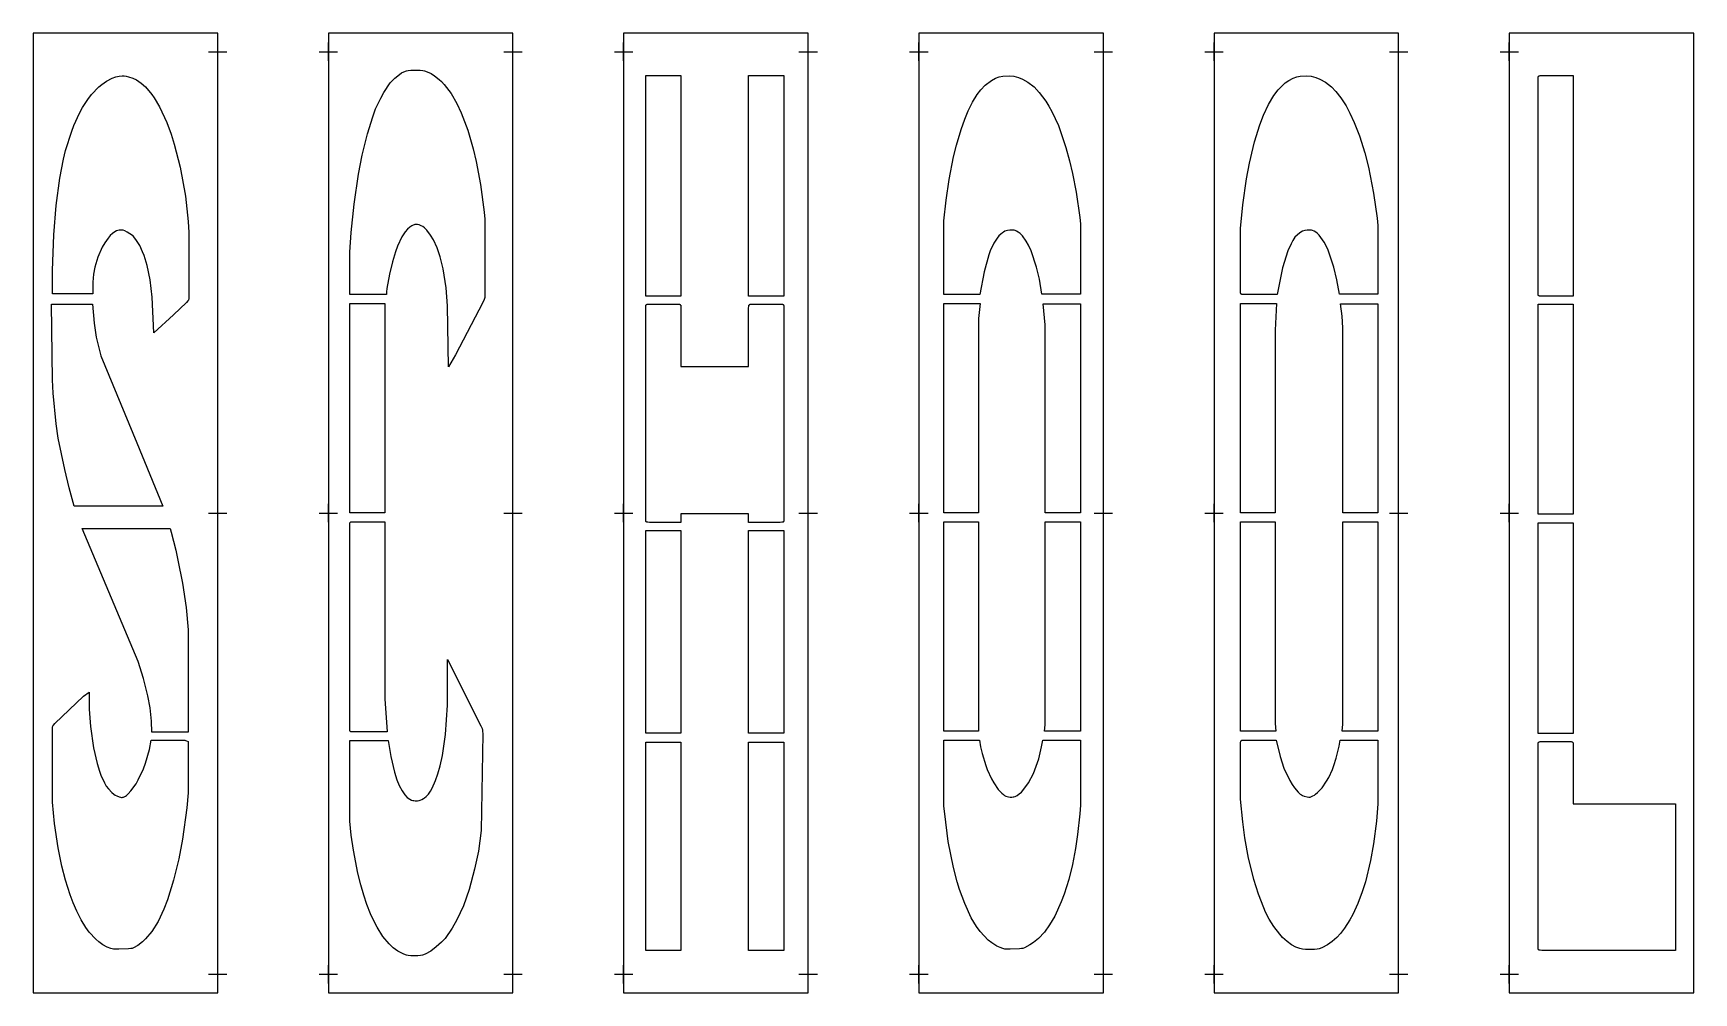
# Model space of a CAD drawing. Header units: inches. Extents: x 0 to 180, y 0 to 104.
import ezdxf

# ---------------------------------------------------------------- set-up
doc = ezdxf.new("R2010")
doc.units = ezdxf.units.IN
doc.header["$MEASUREMENT"] = 0
doc.layers.add('CUT', color=1, linetype='Continuous')
doc.layers.add('REG', color=5, linetype='Continuous')

msp = doc.modelspace()

# ---------------------------------------------------------------- linework, layer by layer
at = {"layer": 'CUT'}
for points in [[(0, 0), (20, 0), (20, 104), (0, 104)], [(32, 0), (52, 0), (52, 104), (32, 104)], [(64, 0), (84, 0), (84, 104), (64, 104)], [(96, 0), (116, 0), (116, 104), (96, 104)], [(128, 0), (148, 0), (148, 104), (128, 104)], [(160, 0), (180, 0), (180, 104), (160, 104)], [(16.85, 75.1), (16.84, 75.08), (16.83, 75.06), (16.76, 74.99), (16.61, 74.83), (15.2, 73.46), (13.09, 71.53), (12.91, 75.4), (12.67, 77.28), (12.36, 78.82), (12.02, 79.9), (11.86, 80.32), (11.55, 80.99), (11.21, 81.53), (10.92, 81.92), (10.82, 82.03), (10.78, 82.06), (10.18, 82.43), (9.92, 82.57), (9.74, 82.64), (9.63, 82.67), (9.55, 82.67), (9.45, 82.67), (9.32, 82.66), (9.18, 82.62), (9.04, 82.57), (8.84, 82.46), (8.58, 82.28), (8.35, 82.06), (8.11, 81.78), (7.75, 81.28), (7.49, 80.82), (7.02, 79.73), (6.69, 78.64), (6.53, 77.88), (6.45, 77.02), (6.45, 75.74), (2.08, 75.74), (2.08, 78.3), (2.24, 82.15), (2.48, 85.31), (2.87, 88.3), (3.27, 90.35), (3.51, 91.29), (4.17, 93.39), (4.41, 93.99), (5.03, 95.34), (5.35, 95.94), (5.93, 96.83), (6.31, 97.34), (7.11, 98.18), (7.43, 98.43), (7.93, 98.79), (8.56, 99.13), (8.96, 99.27), (9.3, 99.34), (9.63, 99.37), (9.85, 99.37), (10.08, 99.34), (10.34, 99.27), (10.8, 99.12), (11.2, 98.93), (11.69, 98.6), (12.17, 98.19), (12.87, 97.34), (13.11, 97), (13.69, 96.03), (14.48, 94.33), (14.95, 93.05), (15.29, 91.97), (15.93, 89.49), (16.49, 86.33), (16.81, 83.6), (16.88, 82.4), (16.88, 75.41), (16.87, 75.19), (16.85, 75.12)], [(48.88, 75.14), (48.73, 74.8), (45.77, 69.13), (45, 67.83), (44.91, 74.46), (44.76, 76.42), (44.44, 78.47), (44.12, 79.76), (43.78, 80.75), (43.39, 81.59), (43.06, 82.13), (42.67, 82.65), (42.42, 82.9), (42.22, 83.04), (42.04, 83.14), (41.82, 83.23), (41.67, 83.26), (41.57, 83.27), (41.47, 83.27), (41.38, 83.26), (41.28, 83.23), (41.18, 83.2), (41.04, 83.12), (40.82, 82.97), (40.58, 82.75), (40.33, 82.47), (39.97, 81.93), (39.5, 80.92), (39.26, 80.32), (38.93, 79.24), (38.61, 77.88), (38.33, 76.33), (38.29, 75.98), (38.29, 75.67), (34.32, 75.67), (34.32, 80.27), (34.48, 82.4), (34.79, 85.48), (35.27, 88.72), (35.67, 90.77), (36.23, 93.08), (36.8, 94.93), (37.12, 95.79), (37.67, 96.97), (37.99, 97.57), (38.71, 98.62), (39.19, 99.13), (39.69, 99.52), (39.93, 99.69), (40.16, 99.81), (40.46, 99.92), (40.65, 99.96), (40.94, 100), (41.94, 100), (42.23, 99.96), (42.42, 99.92), (42.72, 99.81), (43.12, 99.64), (43.51, 99.39), (44, 99), (44.27, 98.77), (44.56, 98.45), (45.29, 97.48), (45.93, 96.37), (46.4, 95.36), (47.11, 93.48), (47.69, 91.46), (48.01, 90.09), (48.49, 87.61), (48.89, 84.62), (48.97, 83.86), (48.97, 75.74), (48.94, 75.37)], [(70.21, 99.4), (70.21, 75.5), (66.4, 75.5), (66.4, 99.4)], [(81.36, 99.4), (81.36, 75.5), (77.55, 75.5), (77.55, 99.4)], [(109.34, 75.71), (109.08, 77.36), (108.76, 78.64), (108.18, 80.41), (107.89, 81.04), (107.65, 81.45), (107.23, 82.05), (106.98, 82.3), (106.78, 82.45), (106.6, 82.54), (106.44, 82.61), (106.32, 82.64), (106.2, 82.66), (106.07, 82.67), (105.87, 82.67), (105.6, 82.63), (105.33, 82.53), (105.17, 82.45), (105.05, 82.37), (104.87, 82.22), (104.68, 82.03), (104.49, 81.78), (104.13, 81.25), (103.74, 80.41), (103.58, 79.98), (103.09, 78.13), (102.61, 75.67), (98.72, 75.67), (98.72, 83.68), (98.96, 85.91), (99.27, 88.13), (99.75, 90.6), (100.07, 91.88), (100.57, 93.56), (100.97, 94.68), (101.36, 95.6), (101.83, 96.54), (102.33, 97.34), (102.71, 97.85), (103.19, 98.36), (103.86, 98.88), (104.32, 99.13), (104.72, 99.27), (105.1, 99.33), (105.78, 99.38), (106.28, 99.34), (106.8, 99.19), (107.24, 99.02), (107.83, 98.71), (108.49, 98.19), (109.05, 97.59), (109.75, 96.65), (110.09, 96.11), (110.41, 95.52), (111.12, 93.99), (111.44, 93.14), (111.93, 91.63), (112.33, 90.18), (112.65, 88.81), (113.05, 86.76), (113.45, 84.03), (113.52, 83.34), (113.52, 75.71)], [(141.32, 77.28), (141, 78.64), (140.34, 80.58), (139.95, 81.34), (139.59, 81.87), (139.41, 82.11), (139.22, 82.3), (139.02, 82.45), (138.84, 82.54), (138.68, 82.61), (138.56, 82.64), (138.44, 82.66), (138.31, 82.67), (138.1, 82.67), (137.84, 82.63), (137.57, 82.53), (137.39, 82.43), (137.26, 82.34), (137.03, 82.15), (136.77, 81.88), (136.53, 81.53), (136.34, 81.19), (135.98, 80.41), (135.41, 78.56), (134.85, 75.67), (131.29, 75.67), (131.09, 75.67), (131.03, 75.68), (131.01, 75.68), (131, 75.68), (130.99, 75.69), (130.98, 75.7), (130.95, 75.72), (130.91, 75.76), (130.9, 75.79), (130.89, 75.8), (130.89, 75.81), (130.88, 75.82), (130.88, 75.84), (130.88, 75.89), (130.88, 76.09), (130.88, 82.83), (131.12, 85.39), (131.51, 88.21), (131.83, 89.92), (132.23, 91.63), (132.39, 92.23), (132.97, 94.08), (133.36, 95.1), (133.91, 96.28), (134.49, 97.25), (134.95, 97.85), (135.43, 98.35), (135.72, 98.61), (136.1, 98.88), (136.56, 99.13), (136.96, 99.27), (137.34, 99.33), (138.02, 99.38), (138.52, 99.34), (139.04, 99.19), (139.48, 99.02), (140.07, 98.71), (140.73, 98.19), (141.21, 97.68), (141.75, 97), (142.31, 96.14), (142.73, 95.34), (143.2, 94.33), (143.75, 92.88), (144.33, 91.03), (144.73, 89.49), (145.29, 86.67), (145.68, 83.94), (145.76, 83.17), (145.76, 75.71), (141.58, 75.71)], [(163.12, 99.18), (163.13, 99.24), (163.13, 99.26), (163.13, 99.27), (163.13, 99.28), (163.14, 99.29), (163.16, 99.32), (163.18, 99.35), (163.2, 99.36), (163.22, 99.37), (163.23, 99.38), (163.24, 99.39), (163.25, 99.39), (163.27, 99.39), (163.33, 99.4), (163.53, 99.4), (166.93, 99.4), (166.93, 75.5), (163.53, 75.5), (163.33, 75.5), (163.27, 75.51), (163.25, 75.51), (163.24, 75.51), (163.23, 75.52), (163.22, 75.53), (163.2, 75.54), (163.18, 75.55), (163.16, 75.58), (163.14, 75.61), (163.13, 75.62), (163.13, 75.63), (163.13, 75.64), (163.13, 75.66), (163.12, 75.72), (163.12, 75.92), (163.12, 98.98)], [(3.43, 56.71), (2.71, 60.12), (2.48, 61.66), (2.16, 64.99), (2.08, 66.44), (2, 74.64), (6.44, 74.64), (6.61, 72.59), (6.84, 71.06), (7.34, 69.03), (11.25, 59.6), (14.06, 52.75), (4.45, 52.75), (3.91, 54.74)], [(38.13, 74.72), (38.13, 52.01), (34.32, 52.01), (34.32, 74.72)], [(70.21, 74.21), (70.21, 67.89), (77.55, 67.89), (77.55, 74.21), (77.56, 74.41), (77.56, 74.46), (77.56, 74.48), (77.56, 74.49), (77.56, 74.49), (77.57, 74.51), (77.59, 74.54), (77.63, 74.58), (77.65, 74.6), (77.67, 74.61), (77.68, 74.62), (77.69, 74.62), (77.71, 74.62), (77.76, 74.62), (77.96, 74.63), (80.96, 74.63), (81.16, 74.62), (81.21, 74.62), (81.23, 74.62), (81.24, 74.62), (81.25, 74.61), (81.26, 74.6), (81.28, 74.59), (81.3, 74.57), (81.32, 74.55), (81.34, 74.52), (81.35, 74.5), (81.35, 74.49), (81.35, 74.48), (81.36, 74.47), (81.36, 74.41), (81.36, 74.21), (81.36, 51.4), (81.36, 51.2), (81.36, 51.15), (81.35, 51.13), (81.35, 51.12), (81.35, 51.11), (81.34, 51.09), (81.32, 51.06), (81.28, 51.02), (81.25, 51), (81.24, 51), (81.24, 50.99), (81.23, 50.99), (81.22, 50.99), (81.21, 50.99), (81.15, 50.99), (80.96, 50.98), (77.55, 50.98), (77.55, 51.92), (70.21, 51.92), (70.21, 50.98), (66.81, 50.98), (66.61, 50.99), (66.55, 50.99), (66.53, 50.99), (66.52, 51), (66.52, 51), (66.5, 51.01), (66.48, 51.02), (66.47, 51.04), (66.44, 51.06), (66.42, 51.09), (66.41, 51.11), (66.41, 51.12), (66.41, 51.13), (66.41, 51.15), (66.4, 51.2), (66.4, 51.4), (66.4, 74.21), (66.4, 74.41), (66.41, 74.47), (66.41, 74.48), (66.41, 74.49), (66.41, 74.5), (66.42, 74.52), (66.44, 74.55), (66.48, 74.59), (66.51, 74.61), (66.52, 74.62), (66.53, 74.62), (66.53, 74.62), (66.54, 74.62), (66.55, 74.62), (66.61, 74.63), (66.81, 74.63), (69.8, 74.63), (70, 74.62), (70.06, 74.62), (70.07, 74.62), (70.08, 74.62), (70.09, 74.61), (70.11, 74.6), (70.13, 74.58), (70.17, 74.54), (70.19, 74.51), (70.2, 74.49), (70.2, 74.49), (70.2, 74.48), (70.2, 74.46), (70.21, 74.41)], [(102.63, 74.72), (102.45, 73.09), (102.45, 52.01), (98.72, 52.01), (98.72, 74.72)], [(109.71, 52.01), (109.71, 72.41), (109.49, 74.68), (113.52, 74.68), (113.52, 52.01)], [(134.77, 74.72), (134.61, 71.81), (134.61, 52.01), (130.88, 52.01), (130.88, 74.72)], [(141.95, 72.07), (141.87, 73.35), (141.71, 74.68), (145.76, 74.68), (145.76, 52.01), (141.95, 52.01)], [(166.93, 51.88), (163.12, 51.88), (163.12, 74.63), (166.93, 74.63)], [(34.33, 50.93), (34.34, 50.94), (34.36, 50.97), (34.38, 51), (34.4, 51.01), (34.42, 51.03), (34.43, 51.04), (34.44, 51.04), (34.45, 51.04), (34.47, 51.04), (34.53, 51.05), (34.73, 51.05), (38.1, 51.05), (38.13, 31.85), (38.37, 28.28), (34.51, 28.28), (34.42, 28.28), (34.42, 28.29), (34.4, 28.3), (34.38, 28.31), (34.36, 28.34), (34.34, 28.37), (34.33, 28.39), (34.33, 28.4), (34.33, 28.41), (34.33, 28.42), (34.32, 28.48), (34.32, 28.68), (34.32, 50.63), (34.32, 50.83), (34.33, 50.89), (34.33, 50.91), (34.33, 50.92)], [(102.45, 51.05), (102.45, 28.35), (98.72, 28.35), (98.72, 51.05)], [(113.52, 28.37), (109.63, 28.37), (109.71, 29.03), (109.71, 51.05), (113.52, 51.05)], [(134.61, 51.05), (134.61, 29.2), (134.7, 28.35), (130.88, 28.35), (130.88, 51.05)], [(145.76, 28.37), (141.87, 28.37), (141.95, 29.11), (141.95, 51.05), (145.76, 51.05)], [(166.93, 28.09), (163.12, 28.09), (163.12, 50.92), (166.93, 50.92)], [(16.81, 39.35), (16.81, 28.26), (12.85, 28.26), (12.83, 29.44), (12.67, 30.89), (12.44, 32.17), (11.96, 34.05), (11.38, 35.91), (5.3, 50.31), (14.86, 50.31), (14.97, 49.94), (15.45, 47.98), (15.69, 46.87), (16.17, 44.39), (16.57, 41.74)], [(70.21, 28.14), (66.4, 28.14), (66.4, 50.11), (70.21, 50.11)], [(81.36, 28.14), (77.55, 28.14), (77.55, 50.11), (81.36, 50.11)], [(40.16, 4.19), (39.54, 4.52), (39.03, 4.88), (38.57, 5.31), (37.91, 6.09), (37.27, 7.12), (36.96, 7.72), (36.57, 8.56), (36.17, 9.58), (35.83, 10.58), (35.51, 11.69), (35.19, 12.97), (34.72, 15.45), (34.48, 17.07), (34.32, 18.61), (34.32, 27.34), (34.48, 27.33), (38.49, 27.33), (38.77, 25.61), (39.16, 23.9), (39.42, 23.08), (39.66, 22.48), (39.99, 21.87), (40.29, 21.44), (40.55, 21.18), (40.81, 20.99), (41.01, 20.89), (41.14, 20.85), (41.26, 20.83), (41.4, 20.81), (41.64, 20.81), (41.84, 20.85), (41.96, 20.88), (42.12, 20.95), (42.3, 21.04), (42.43, 21.14), (42.58, 21.27), (42.83, 21.53), (43.06, 21.85), (43.24, 22.18), (43.62, 22.99), (43.87, 23.72), (44.12, 24.59), (44.36, 25.7), (44.68, 28), (44.91, 31.16), (44.91, 36.13), (48.52, 28.95), (48.65, 28.63), (48.69, 28.48), (48.71, 28.34), (48.72, 28.08), (48.57, 17.58), (48.25, 15.36), (47.85, 13.4), (47.27, 11.2), (46.64, 9.41), (45.93, 7.89), (45.43, 7), (44.64, 5.89), (44.25, 5.47), (43.69, 4.97), (43.11, 4.52), (42.48, 4.19), (42.19, 4.08), (41.99, 4.04), (41.7, 4), (40.94, 4), (40.65, 4.04), (40.46, 4.08)], [(9.85, 21.23), (9.99, 21.31), (10.11, 21.4), (10.28, 21.55), (10.59, 21.87), (11.15, 22.66), (11.39, 23.09), (11.94, 24.27), (12.18, 24.87), (12.6, 26.38), (12.8, 27.39), (16.09, 27.39), (16.31, 27.39), (16.43, 27.38), (16.52, 27.36), (16.63, 27.32), (16.81, 27.22), (16.81, 21.68), (16.65, 20.06), (16.17, 16.64), (15.77, 14.51), (15.21, 12.2), (14.56, 10.09), (14.16, 9.07), (13.53, 7.72), (12.87, 6.66), (12.17, 5.83), (11.84, 5.51), (11.35, 5.12), (10.88, 4.87), (10.72, 4.81), (10.58, 4.79), (10.34, 4.76), (9.27, 4.71), (8.91, 4.71), (8.69, 4.74), (8.43, 4.8), (8, 4.96), (7.54, 5.21), (7.1, 5.53), (6.78, 5.82), (6.07, 6.58), (5.69, 7.09), (5.19, 7.89), (4.72, 8.83), (4.33, 9.75), (4.01, 10.61), (3.51, 12.2), (3.11, 13.74), (2.71, 15.7), (2.32, 18.35), (2.08, 20.66), (2.08, 28.59), (2.09, 28.81), (2.11, 28.88), (2.11, 28.9), (2.12, 28.92), (2.13, 28.94), (2.2, 29.01), (2.35, 29.17), (5.44, 32.16), (6.05, 32.59), (6.05, 30.74), (6.21, 28.86), (6.53, 26.55), (6.92, 24.84), (7.18, 24.02), (7.34, 23.59), (7.73, 22.75), (7.92, 22.41), (8.16, 22.11), (8.53, 21.71), (8.75, 21.52), (8.89, 21.43), (9.07, 21.33), (9.3, 21.23), (9.47, 21.19), (9.57, 21.18), (9.66, 21.18), (9.72, 21.19), (9.77, 21.2)], [(66.4, 4.6), (66.4, 27.17), (70.21, 27.17), (70.21, 4.6)], [(81.36, 4.6), (77.55, 4.6), (77.55, 27.17), (81.36, 27.17)], [(107.11, 21.76), (107.38, 22.07), (107.87, 22.75), (108.42, 23.76), (109, 25.36), (109.31, 26.64), (109.43, 27.37), (113.52, 27.37), (113.52, 20.32), (113.45, 19.38), (113.21, 17.15), (112.97, 15.62), (112.65, 13.91), (112.25, 12.29), (111.75, 10.69), (111.44, 9.84), (110.73, 8.31), (110.15, 7.35), (109.61, 6.58), (108.97, 5.89), (108.41, 5.44), (108.03, 5.19), (107.44, 4.87), (107.28, 4.81), (107.14, 4.79), (106.9, 4.76), (105.91, 4.71), (105.55, 4.71), (105.33, 4.74), (105.12, 4.79), (104.83, 4.89), (104.46, 5.07), (103.91, 5.4), (103.51, 5.72), (102.63, 6.66), (102.25, 7.17), (101.67, 8.14), (100.97, 9.67), (100.41, 11.2), (100.16, 12.02), (99.75, 13.57), (99.19, 16.39), (98.8, 19.38), (98.72, 20.23), (98.72, 27.39), (102.57, 27.39), (102.69, 26.64), (102.85, 25.95), (103.26, 24.62), (103.42, 24.19), (103.89, 23.18), (104.13, 22.75), (104.61, 22.04), (104.98, 21.65), (105.17, 21.48), (105.29, 21.39), (105.43, 21.32), (105.58, 21.27), (105.73, 21.23), (105.9, 21.21), (106.07, 21.21), (106.21, 21.22), (106.31, 21.25), (106.45, 21.29), (106.64, 21.39), (106.86, 21.55)], [(138.69, 21.33), (138.87, 21.43), (139.01, 21.52), (139.22, 21.7), (139.71, 22.21), (140.19, 22.92), (140.43, 23.35), (140.82, 24.19), (140.98, 24.62), (141.24, 25.44), (141.55, 26.72), (141.67, 27.37), (145.76, 27.37), (145.76, 20.49), (145.61, 18.61), (145.29, 16.13), (144.97, 14.34), (144.41, 12.03), (144.07, 10.95), (143.6, 9.67), (143.05, 8.48), (142.73, 7.89), (142.15, 7), (141.69, 6.41), (141.29, 5.98), (140.81, 5.57), (140.31, 5.21), (139.68, 4.87), (139.38, 4.77), (139.19, 4.72), (138.9, 4.68), (137.9, 4.68), (137.57, 4.73), (137.31, 4.8), (136.88, 4.96), (136.41, 5.21), (135.91, 5.57), (135.43, 6), (135.12, 6.35), (134.49, 7.17), (133.99, 7.97), (133.59, 8.74), (133.13, 9.84), (132.81, 10.69), (132.31, 12.29), (132.15, 12.88), (131.75, 14.59), (131.35, 16.81), (131.12, 18.52), (130.88, 21), (130.88, 26.97), (130.88, 27.17), (130.89, 27.23), (130.89, 27.25), (130.89, 27.26), (130.89, 27.27), (130.9, 27.28), (130.92, 27.31), (130.96, 27.35), (130.99, 27.37), (131, 27.38), (131.01, 27.38), (131.01, 27.38), (131.02, 27.38), (131.03, 27.39), (131.09, 27.39), (131.29, 27.39), (134.73, 27.39), (135.17, 25.61), (135.58, 24.36), (136.21, 23.01), (136.45, 22.58), (136.71, 22.21), (137.13, 21.75), (137.35, 21.53), (137.47, 21.44), (137.58, 21.38), (137.76, 21.3), (138.08, 21.22), (138.27, 21.2), (138.34, 21.21), (138.4, 21.21), (138.49, 21.24)], [(166.93, 26.8), (166.93, 20.47), (178, 20.47), (178, 4.6), (163.53, 4.6), (163.33, 4.61), (163.27, 4.61), (163.25, 4.61), (163.24, 4.61), (163.23, 4.62), (163.22, 4.63), (163.2, 4.64), (163.18, 4.65), (163.16, 4.68), (163.14, 4.71), (163.13, 4.72), (163.13, 4.73), (163.13, 4.74), (163.13, 4.76), (163.12, 4.82), (163.12, 5.02), (163.12, 26.8), (163.12, 27), (163.13, 27.06), (163.13, 27.07), (163.13, 27.08), (163.13, 27.09), (163.14, 27.11), (163.16, 27.14), (163.2, 27.18), (163.23, 27.2), (163.24, 27.21), (163.25, 27.21), (163.25, 27.21), (163.26, 27.21), (163.27, 27.21), (163.33, 27.22), (163.53, 27.22), (166.52, 27.22), (166.72, 27.22), (166.78, 27.21), (166.79, 27.21), (166.8, 27.21), (166.81, 27.2), (166.83, 27.19), (166.85, 27.17), (166.89, 27.13), (166.91, 27.1), (166.92, 27.09), (166.92, 27.08), (166.92, 27.07), (166.92, 27.05), (166.92, 27)]]:
    msp.add_lwpolyline(points, close=True, dxfattribs=at)
at = {"layer": 'REG'}
for points in [[(20, 101), (20, 103)], [(32, 101), (32, 103)], [(52, 101), (52, 103)], [(64, 101), (64, 103)], [(84, 101), (84, 103)], [(96, 101), (96, 103)], [(116, 101), (116, 103)], [(128, 101), (128, 103)], [(148, 101), (148, 103)], [(160, 101), (160, 103)], [(19, 102), (21, 102)], [(31, 102), (33, 102)], [(51, 102), (53, 102)], [(63, 102), (65, 102)], [(83, 102), (85, 102)], [(95, 102), (97, 102)], [(115, 102), (117, 102)], [(127, 102), (129, 102)], [(147, 102), (149, 102)], [(159, 102), (161, 102)], [(20, 51), (20, 53)], [(32, 51), (32, 53)], [(52, 51), (52, 53)], [(64, 51), (64, 53)], [(84, 51), (84, 53)], [(96, 51), (96, 53)], [(116, 51), (116, 53)], [(128, 51), (128, 53)], [(148, 51), (148, 53)], [(160, 51), (160, 53)], [(19, 52), (21, 52)], [(31, 52), (33, 52)], [(51, 52), (53, 52)], [(63, 52), (65, 52)], [(83, 52), (85, 52)], [(95, 52), (97, 52)], [(115, 52), (117, 52)], [(127, 52), (129, 52)], [(147, 52), (149, 52)], [(159, 52), (161, 52)], [(19, 2), (21, 2)], [(20, 1), (20, 3)], [(31, 2), (33, 2)], [(32, 1), (32, 3)], [(51, 2), (53, 2)], [(52, 1), (52, 3)], [(63, 2), (65, 2)], [(64, 1), (64, 3)], [(83, 2), (85, 2)], [(84, 1), (84, 3)], [(95, 2), (97, 2)], [(96, 1), (96, 3)], [(115, 2), (117, 2)], [(116, 1), (116, 3)], [(127, 2), (129, 2)], [(128, 1), (128, 3)], [(147, 2), (149, 2)], [(148, 1), (148, 3)], [(159, 2), (161, 2)], [(160, 1), (160, 3)]]:
    msp.add_lwpolyline(points, dxfattribs=at)

doc.saveas('drawing.dxf')
